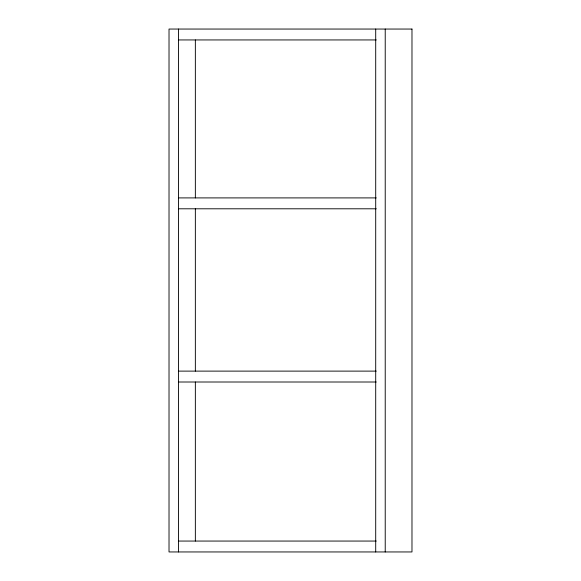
<?xml version="1.0" encoding="UTF-8"?>
<svg xmlns="http://www.w3.org/2000/svg" width="581" height="581" viewBox="0 0 581 581"><rect width="100%" height="100%" fill="white"/><g stroke="black" fill="none" stroke-linecap="round" stroke-linejoin="round"><path stroke-width="0.87" d="M178.534 39.944L376.234 39.944M178.534 197.903L376.234 197.903M178.534 208.797L376.234 208.797M178.534 371.114L376.234 371.114M178.534 382.007L376.234 382.007M178.534 541.056L376.234 541.056M385.225 29.05L385.225 551.95M375.704 29.05L375.704 551.95M195.354 39.944L195.354 197.903M195.354 208.797L195.354 371.114M195.354 382.007L195.354 541.056M178.534 29.05L178.534 551.95M411.98 29.05L169.02 29.05L169.02 551.95L411.98 551.95L411.98 29.05"/></g></svg>
